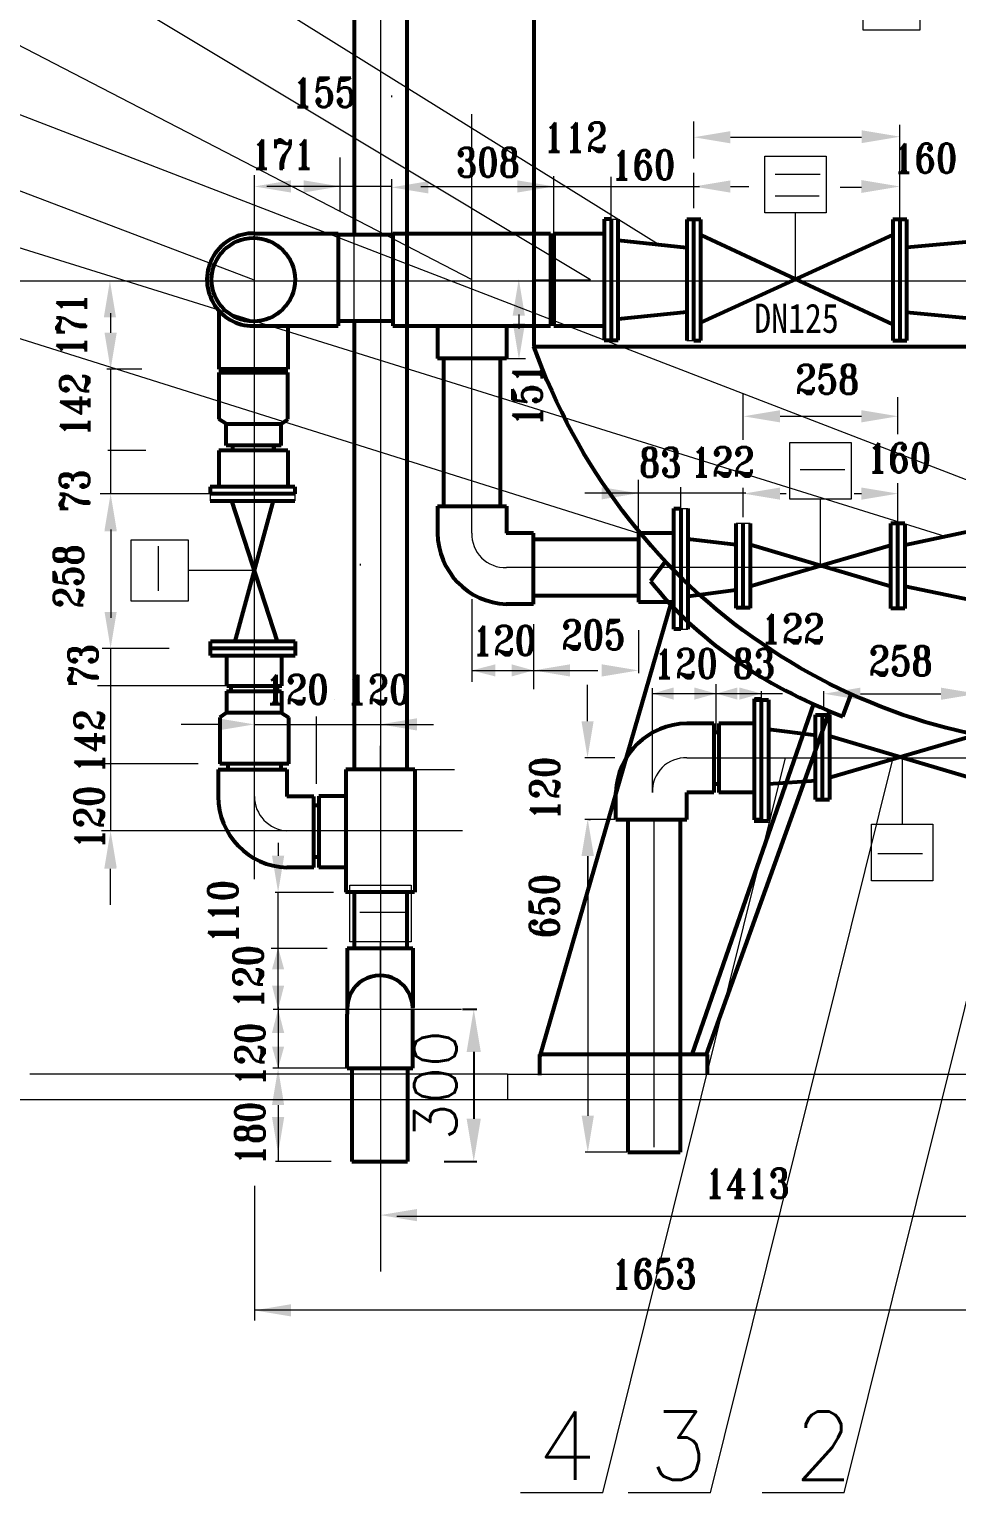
# Model space of a CAD drawing. Extents: x -13299 to -11289, y 2095 to 3220.
# Drawn here: x -12869.3 to -12814.9, y 2283.1 to 2368.8 of the extents above; entities that cross this region are included whole.
import ezdxf

# ---------------------------------------------------------------- set-up
doc = ezdxf.new("R2010")
doc.units = 0
doc.header["$LTSCALE"] = 10
doc.header["$MEASUREMENT"] = 0
doc.layers.get('Defpoints').update_dxf_attribs({"linetype": 'CONTINUOUS'})
for name, color, linetype, lineweight in [('1', 2, 'CONTINUOUS', 13), ('PVC', 5, 'CONTINUOUS', 53), ('管道', 7, 'CONTINUOUS', 53), ('设备', 1, 'CONTINUOUS', 53)]:
    doc.layers.add(name, color=color, linetype=linetype, lineweight=lineweight)
doc.styles.add('HZTXT', font='txt', dxfattribs={"bigfont": 'HZTXT'})
doc.styles.get("Standard").update_dxf_attribs({"font": 'romant.shx', "width": 0.85, "bigfont": 'hztxt1.shx'})
doc.dimstyles.new('副本STANDARD', dxfattribs={"dimtxt": 2.5, "dimasz": 2.5, "dimexe": 0.18, "dimexo": 0.0625, "dimgap": 1, "dimtad": 1, "dimdec": 4, "dimzin": 0, "dimdsep": 46, "dimtxsty": 'HZTXT', "dimcen": 0.09, "dimclrt": 2, "dimadec": 0, "dimazin": 0, "dimtfac": 1, "dimtdec": 4, "dimtofl": 0, "dimtmove": 2, "dimatfit": 3, "dimfxl": 0, "dimtolj": 1, "dimtzin": 0, "dimarcsym": 0})

# ---------------------------------------------------------------- blocks, each defined once
blk = doc.blocks.new('*D135')
at = {"layer": '1', "color": 0, "lineweight": -2}
for p, q in [((-12843.878, 2311.399), (-12843.038, 2311.399)), ((-12843.218, 2308.899), (-12843.218, 2304.975)), ((-12844.95, 2302.475), (-12843.038, 2302.475))]:
    blk.add_line(p, q, dxfattribs=at)
at = {"layer": '1', "color": 0}
for points in [[(-12843.635, 2308.899), (-12842.802, 2308.899), (-12843.218, 2311.399)], [(-12843.635, 2304.975), (-12842.802, 2304.975), (-12843.218, 2302.475)]]:
    blk.add_solid(points, dxfattribs=at)
at = {"layer": 'Defpoints', "color": 0}
for p in [(-12843.94, 2311.399), (-12845.013, 2302.475), (-12843.218, 2302.475)]:
    blk.add_point(p, dxfattribs=at)
at = {"layer": '1', "color": 2, "insert": (-12845.468, 2306.937), "char_height": 2.5, "attachment_point": 5, "rotation": 90, "style": 'HZTXT'}
blk.add_mtext('\\A1;300', dxfattribs=at)
blk = doc.blocks.new('*D184')
at = {"layer": '1', "color": 0, "lineweight": -2}
for p, q in [((-12847.289, 2407.571), (-12879.971, 2407.571)), ((-12879.791, 2310.092), (-12879.791, 2405.071)), ((-12872.882, 2307.592), (-12879.971, 2307.592))]:
    blk.add_line(p, q, dxfattribs=at)
at = {"layer": '1', "color": 0}
for points in [[(-12880.207, 2405.071), (-12879.374, 2405.071), (-12879.791, 2407.571)], [(-12880.207, 2310.092), (-12879.374, 2310.092), (-12879.791, 2307.592)]]:
    blk.add_solid(points, dxfattribs=at)
at = {"layer": 'Defpoints', "color": 0}
for p in [(-12879.791, 2407.571), (-12847.226, 2407.571), (-12872.82, 2307.592)]:
    blk.add_point(p, dxfattribs=at)
at = {"layer": '1', "color": 2, "insert": (-12882.041, 2347.194), "char_height": 2.5, "attachment_point": 5, "rotation": 90, "style": 'HZTXT'}
blk.add_mtext('\\A1;3250', dxfattribs=at)

msp = doc.modelspace()

# ---------------------------------------------------------------- linework, layer by layer
at = {"layer": '1'}
for p, q in [((-12848.68625, 2398.2225), (-12848.68625, 2296.0355)), ((-12832.39197, 2356.2119), (-12885.49759, 2389.26466)), ((-12836.37195, 2354.14941), (-12885.49759, 2383.63281)), ((-12843.31667, 2354.14941), (-12885.49759, 2375.96608)), ((-12806.51366, 2339.40249), (-12885.49759, 2369.85634)), ((-12856.13182, 2354.14941), (-12885.49759, 2365.2999)), ((-12848.02549, 2364.84431), (-12848.02549, 2364.94501)), ((-12843.33106, 2339.30063), (-12843.33106, 2363.85375)), ((-12830.32019, 2361.25544), (-12830.32019, 2363.41006)), ((-12818.24479, 2357.67982), (-12818.24479, 2363.2135)), ((-12828.17769, 2362.49675), (-12826.03519, 2362.49675)), ((-12826.03519, 2362.49675), (-12820.48697, 2362.49675)), ((-12851.04964, 2358.14903), (-12851.04964, 2361.31441)), ((-12885.49759, 2360.89232), (-12815.55597, 2339.10182)), ((-12856.07072, 2319.01121), (-12856.07072, 2360.28202)), ((-12838.51548, 2356.86088), (-12838.51548, 2360.21738)), ((-12835.15604, 2357.68822), (-12835.15604, 2360.17431)), ((-12830.32019, 2358.34064), (-12830.32019, 2360.40846)), ((-12825.55661, 2360.32385), (-12822.92586, 2360.32385)), ((-12853.19214, 2359.61369), (-12855.33464, 2359.61369)), ((-12848.02549, 2359.61369), (-12853.84156, 2359.61369)), ((-12848.02549, 2356.54901), (-12848.02549, 2360.03405)), ((-12846.31396, 2359.61369), (-12838.51548, 2359.61369)), ((-12838.51548, 2359.61369), (-12829.98913, 2359.61369)), ((-12828.17769, 2359.60907), (-12827.10644, 2359.60907)), ((-12821.74878, 2359.57764), (-12820.50084, 2359.57764)), ((-12825.55661, 2359.0566), (-12822.97284, 2359.0566)), ((-12835.15604, 2357.69795), (-12834.74584, 2357.69795)), ((-12824.3598, 2354.17231), (-12824.3598, 2358.06083)), ((-12850.22225, 2351.34455), (-12850.22231, 2356.76748)), ((-12847.13223, 2356.87037), (-12847.13223, 2351.44744)), ((-12885.49759, 2355.62837), (-12833.57146, 2339.30063)), ((-12839.65958, 2354.14941), (-12836.37195, 2354.14941)), ((-12874.53564, 2354.0832), (-12730.48857, 2354.0832)), ((-12864.48893, 2351.03912), (-12864.48893, 2352.18987)), ((-12840.5597, 2351.26799), (-12840.5597, 2352.10979)), ((-12830.7274, 2350.58953), (-12830.3172, 2350.58953)), ((-12841.29747, 2349.53018), (-12840.18144, 2349.53018)), ((-12862.66611, 2348.89662), (-12864.71411, 2348.89662)), ((-12864.49792, 2348.89662), (-12864.49792, 2341.60431)), ((-12827.4327, 2344.76532), (-12827.4327, 2347.43075)), ((-12818.35915, 2345.09023), (-12818.35915, 2347.25521)), ((-12825.26149, 2346.14347), (-12820.50165, 2346.14347)), ((-12862.42455, 2344.13457), (-12864.65706, 2344.13457)), ((-12824.09354, 2343.01729), (-12821.46279, 2343.01729)), ((-12833.57146, 2339.43577), (-12833.57146, 2342.42744)), ((-12818.35915, 2339.96579), (-12818.35915, 2342.21901)), ((-12858.6607, 2341.60431), (-12865.11148, 2341.60431)), ((-12858.66003, 2341.60431), (-12858.65937, 2341.1941)), ((-12853.69688, 2341.60431), (-12853.69688, 2341.1941)), ((-12827.28053, 2341.633), (-12836.7109, 2341.633)), ((-12831.08188, 2340.23113), (-12831.08188, 2341.98969)), ((-12827.4327, 2340.23113), (-12827.4327, 2341.95579)), ((-12825.26149, 2341.61243), (-12824.90519, 2341.61243)), ((-12822.89674, 2337.38968), (-12822.89674, 2341.2782)), ((-12820.91685, 2341.61243), (-12820.50165, 2341.61243)), ((-12831.07777, 2340.74762), (-12830.66756, 2340.74762)), ((-12827.4282, 2339.86792), (-12827.83841, 2339.86792)), ((-12827.0152, 2339.86792), (-12827.42541, 2339.86792)), ((-12864.49335, 2339.50942), (-12864.49335, 2334.3251)), ((-12861.69833, 2335.90789), (-12861.69833, 2338.53864)), ((-12856.07072, 2337.10469), (-12859.95924, 2337.10469)), ((-12849.85875, 2337.397), (-12849.85875, 2337.4977)), ((-12747.2278, 2337.2803), (-12841.29861, 2337.2803)), ((-12843.33106, 2335.42873), (-12843.33106, 2330.58977)), ((-12839.71727, 2333.95702), (-12839.71727, 2330.15144)), ((-12833.56867, 2333.60572), (-12833.56867, 2331.09748)), ((-12831.08056, 2333.65928), (-12830.66756, 2333.65928)), ((-12861.06419, 2332.54204), (-12864.98609, 2332.54204)), ((-12864.49792, 2332.54204), (-12864.49792, 2321.84552)), ((-12843.33106, 2331.25174), (-12835.94462, 2331.25174)), ((-12857.68059, 2330.34961), (-12865.25913, 2330.34961)), ((-12836.54782, 2328.27226), (-12836.54782, 2330.41476)), ((-12832.74655, 2324.0973), (-12832.74655, 2330.20243)), ((-12829.00571, 2327.63938), (-12829.00571, 2330.43769)), ((-12851.37165, 2329.52875), (-12851.37165, 2329.52875)), ((-12832.74655, 2329.89411), (-12825.12666, 2329.89411)), ((-12826.36406, 2329.58268), (-12826.36406, 2330.0393)), ((-12826.36406, 2326.21307), (-12826.36406, 2330.03485)), ((-12822.70053, 2329.06048), (-12822.70053, 2330.0393)), ((-12822.70053, 2329.58268), (-12822.70053, 2330.0393)), ((-12820.55803, 2329.88504), (-12815.8356, 2329.88504)), ((-12820.55803, 2329.88504), (-12818.41553, 2329.88504)), ((-12852.42544, 2324.61212), (-12852.42544, 2328.54324)), ((-12858.21322, 2328.08881), (-12860.35572, 2328.08881)), ((-12856.07072, 2328.08881), (-12847.06683, 2328.08881)), ((-12847.71625, 2328.08881), (-12845.57375, 2328.08881)), ((-12848.68625, 2325.45442), (-12848.68625, 2326.83006)), ((-12834.94722, 2326.12976), (-12836.70208, 2326.12976)), ((-12835.65082, 2283.06349), (-12824.94204, 2326.13047)), ((-12830.72622, 2326.12976), (-12752.44368, 2326.15951)), ((-12829.34351, 2283.06349), (-12818.63473, 2326.13047)), ((-12821.50068, 2283.06349), (-12810.79189, 2326.13047)), ((-12818.10943, 2326.13455), (-12818.10943, 2322.24603)), ((-12859.36801, 2325.78382), (-12865.0769, 2325.78382)), ((-12847.786, 2325.44492), (-12844.3529, 2325.44492)), ((-12834.94722, 2322.51346), (-12836.70208, 2322.51346)), ((-12836.49425, 2322.51346), (-12836.3801, 2322.51346)), ((-12832.65558, 2322.51346), (-12832.65558, 2303.32139)), ((-12843.87058, 2321.84552), (-12865.03864, 2321.84552)), ((-12863.91598, 2321.84552), (-12864.03716, 2321.84552)), ((-12863.91117, 2321.84552), (-12864.01908, 2321.84552)), ((-12863.17639, 2321.84552), (-12864.01668, 2321.84552)), ((-12854.65795, 2320.38862), (-12854.65795, 2321.15206)), ((-12836.54782, 2320.37096), (-12836.54782, 2318.22846)), ((-12836.53436, 2320.37096), (-12836.53436, 2305.15843)), ((-12816.91263, 2320.50694), (-12819.54337, 2320.50694)), ((-12864.51083, 2317.51765), (-12864.51083, 2319.63372)), ((-12851.44276, 2318.24612), (-12854.8507, 2318.24612)), ((-12854.68248, 2314.96279), (-12854.68248, 2318.24612)), ((-12849.88305, 2317.08143), (-12847.2523, 2317.08143)), ((-12851.80218, 2314.96279), (-12855.08355, 2314.96279)), ((-12851.85574, 2314.96279), (-12854.8507, 2314.96279)), ((-12854.68248, 2311.39925), (-12854.68248, 2315.01304)), ((-12848.68625, 2311.45382), (-12848.68625, 2315.34234)), ((-12854.97606, 2311.39925), (-12843.94047, 2311.39925)), ((-12854.97606, 2311.39925), (-12843.94047, 2311.39925)), ((-12854.68248, 2311.53986), (-12854.68248, 2307.92606)), ((-12850.40574, 2307.93556), (-12854.99611, 2307.93556)), ((-12860.02166, 2307.58295), (-12869.2371, 2307.58295)), ((-12841.24206, 2307.58295), (-12868.45303, 2307.58295)), ((-12841.24206, 2307.58295), (-12834.72935, 2307.58295)), ((-12841.22069, 2306.0832), (-12841.22069, 2307.58295)), ((-12835.05364, 2307.58295), (-12785.70141, 2307.58295)), ((-12830.71563, 2306.0832), (-12874.01534, 2306.0832)), ((-12734.1191, 2306.0832), (-12831.1214, 2306.0832)), ((-12854.68248, 2305.78356), (-12854.68248, 2302.46521)), ((-12834.24265, 2303.01593), (-12836.68862, 2303.01593)), ((-12851.57824, 2302.46521), (-12854.83674, 2302.46521)), ((-12856.07072, 2301.04663), (-12856.07072, 2293.15018)), ((-12848.68625, 2301.21255), (-12848.68625, 2299.17769)), ((-12847.71625, 2299.26889), (-12808.65616, 2299.26889)), ((-12808.65616, 2293.75221), (-12856.07072, 2293.75221)), ((-12835.65082, 2283.06349), (-12840.47024, 2283.06349)), ((-12829.34351, 2283.06349), (-12834.16293, 2283.06349)), ((-12821.50068, 2283.06349), (-12826.32009, 2283.06349))]:
    msp.add_line(p, q, dxfattribs=at)
for points in [[(-12820.39948, 2368.76668), (-12820.39948, 2372.3587), (-12817.06649, 2372.3587), (-12817.06649, 2368.76668)], [(-12826.15581, 2361.39381), (-12822.56379, 2361.39381), (-12822.56379, 2358.06083), (-12826.15581, 2358.06083)], [(-12824.69275, 2344.61118), (-12821.10073, 2344.61118), (-12821.10073, 2341.2782), (-12824.69275, 2341.2782)], [(-12863.29222, 2335.30868), (-12863.29222, 2338.9007), (-12859.95924, 2338.9007), (-12859.95924, 2335.30868)], [(-12816.31342, 2318.91305), (-12819.90544, 2318.91305), (-12819.90544, 2322.24603), (-12816.31342, 2322.24603)], [(-12850.48226, 2318.67532), (-12846.89024, 2318.67532), (-12846.89024, 2315.34234), (-12850.48226, 2315.34234)]]:
    msp.add_lwpolyline(points, close=True, dxfattribs=at)
for centre, radius, start, end in [((-12841.37707, 2339.23386), 1.95513, 178.0428863, 272.2999224), ((-12830.79299, 2324.17576), 1.95513, 88.0428863, 182.2999224), ((-12854.02825, 2323.88345), 2.04255, 180.4937685, 266.1450304)]:
    msp.add_arc(centre, radius, start, end, dxfattribs=at)
for points in [[(-12828.17769, 2362.85384), (-12828.17769, 2362.13967), (-12830.32019, 2362.49675)], [(-12820.48697, 2362.90419), (-12820.48697, 2362.15217), (-12818.23091, 2362.52818)], [(-12853.9285, 2359.97078), (-12853.9285, 2359.25661), (-12856.071, 2359.61369)], [(-12853.19214, 2359.97078), (-12853.19214, 2359.25661), (-12851.04964, 2359.61369)], [(-12845.88299, 2359.91721), (-12845.88299, 2359.20305), (-12848.02549, 2359.56013)], [(-12840.65798, 2359.97078), (-12840.65798, 2359.25661), (-12838.51548, 2359.61369)], [(-12828.17769, 2359.96615), (-12828.17769, 2359.25198), (-12830.32019, 2359.60907)], [(-12820.50084, 2359.98508), (-12820.50084, 2359.23306), (-12818.24479, 2359.60907)], [(-12840.93467, 2352.04722), (-12840.2205, 2352.04722), (-12840.57759, 2354.18972)], [(-12864.895, 2351.9407), (-12864.18083, 2351.9407), (-12864.53791, 2354.0832)], [(-12840.92578, 2351.61139), (-12840.21161, 2351.61139), (-12840.56869, 2349.46889)], [(-12864.85501, 2351.03912), (-12864.14084, 2351.03912), (-12864.49792, 2348.89662)], [(-12825.26149, 2346.50055), (-12825.26149, 2345.78639), (-12827.40399, 2346.14347)], [(-12820.50165, 2346.50055), (-12820.50165, 2345.78639), (-12818.35915, 2346.14347)], [(-12864.85989, 2339.40298), (-12864.14572, 2339.40298), (-12864.5028, 2341.54548)], [(-12864.85501, 2339.46181), (-12864.14084, 2339.46181), (-12864.49792, 2341.60431)], [(-12835.71396, 2341.99009), (-12835.71396, 2341.27592), (-12833.57146, 2341.633)], [(-12825.26149, 2341.96951), (-12825.26149, 2341.25534), (-12827.40399, 2341.61243)], [(-12820.50165, 2341.96951), (-12820.50165, 2341.25534), (-12818.35915, 2341.61243)], [(-12864.85501, 2334.68454), (-12864.14084, 2334.68454), (-12864.49792, 2332.54204)], [(-12841.94371, 2331.60883), (-12841.94371, 2330.89466), (-12843.33106, 2331.25174)], [(-12841.0027, 2331.60883), (-12841.0027, 2330.89466), (-12839.71727, 2331.25174)], [(-12837.57477, 2331.60883), (-12837.57477, 2330.89466), (-12839.71727, 2331.25174)], [(-12835.71117, 2331.60883), (-12835.71117, 2330.89466), (-12833.56867, 2331.25174)], [(-12831.50253, 2330.25119), (-12831.50253, 2329.53703), (-12832.74655, 2329.89411)], [(-12830.29115, 2330.25119), (-12830.29115, 2329.53703), (-12829.00571, 2329.89411)], [(-12827.76169, 2330.25119), (-12827.76169, 2329.53703), (-12829.00571, 2329.89411)], [(-12827.6495, 2330.25119), (-12827.6495, 2329.53703), (-12826.36406, 2329.89411)], [(-12820.55803, 2330.24213), (-12820.55803, 2329.52796), (-12822.70053, 2329.88504)], [(-12820.55803, 2330.24213), (-12820.55803, 2329.52796), (-12822.70053, 2329.88504)], [(-12815.8356, 2330.24213), (-12815.8356, 2329.52796), (-12813.6931, 2329.88504)], [(-12858.21322, 2328.44589), (-12858.21322, 2327.73172), (-12856.07072, 2328.08881)], [(-12846.54375, 2328.44589), (-12846.54375, 2327.73172), (-12848.68625, 2328.08881)], [(-12836.9049, 2328.27226), (-12836.19073, 2328.27226), (-12836.54782, 2326.12976)], [(-12836.9049, 2320.37096), (-12836.19073, 2320.37096), (-12836.54782, 2322.51346)], [(-12836.89144, 2320.37096), (-12836.17727, 2320.37096), (-12836.53436, 2322.51346)], [(-12864.86791, 2319.63372), (-12864.15375, 2319.63372), (-12864.51083, 2321.77622)], [(-12864.85501, 2319.70302), (-12864.14084, 2319.70302), (-12864.49792, 2321.84552)], [(-12855.03957, 2320.38862), (-12854.3254, 2320.38862), (-12854.68248, 2318.24612)], [(-12855.03957, 2313.72761), (-12854.3254, 2313.72761), (-12854.68248, 2315.01304)], [(-12855.03957, 2312.7866), (-12854.3254, 2312.7866), (-12854.68248, 2311.39925)], [(-12855.03957, 2310.0119), (-12854.3254, 2310.0119), (-12854.68248, 2311.39925)], [(-12855.03957, 2309.2115), (-12854.3254, 2309.2115), (-12854.68248, 2307.92606)], [(-12855.03957, 2305.78356), (-12854.3254, 2305.78356), (-12854.68248, 2307.92606)], [(-12855.03957, 2305.07883), (-12854.3254, 2305.07883), (-12854.68248, 2302.93633)], [(-12836.89144, 2305.15843), (-12836.17727, 2305.15843), (-12836.53436, 2303.01593)], [(-12846.54375, 2299.68903), (-12846.54375, 2298.97487), (-12848.68625, 2299.33195)], [(-12853.92822, 2294.10929), (-12853.92822, 2293.39513), (-12856.07072, 2293.75221)]]:
    msp.add_solid(points, dxfattribs=at)
at = {"layer": 'PVC'}
for p, q in [((-12850.22231, 2403.95691), (-12850.22231, 2356.76748)), ((-12847.13223, 2403.95691), (-12847.13223, 2356.55851)), ((-12847.13223, 2398.77986), (-12847.13223, 2325.45442)), ((-12835.56904, 2357.69795), (-12835.56904, 2350.60961)), ((-12835.15604, 2357.69795), (-12835.56904, 2357.69795)), ((-12856.07072, 2356.86088), (-12851.16059, 2356.86088)), ((-12851.16059, 2356.86088), (-12851.16059, 2351.43794)), ((-12847.95029, 2356.76748), (-12851.16059, 2356.76748)), ((-12847.95029, 2356.86088), (-12847.95029, 2351.43794)), ((-12847.95029, 2356.86088), (-12838.71183, 2356.86088)), ((-12838.71183, 2356.86088), (-12838.71183, 2351.43794)), ((-12838.51548, 2356.86088), (-12838.51548, 2351.43794)), ((-12838.51548, 2356.86088), (-12835.56904, 2356.86088)), ((-12838.51548, 2356.54901), (-12838.71183, 2356.54901)), ((-12858.15634, 2352.28093), (-12858.15634, 2348.91469)), ((-12847.95029, 2351.7091), (-12851.16059, 2351.7091)), ((-12850.22231, 2351.76286), (-12850.21826, 2325.45442)), ((-12838.51548, 2351.7489), (-12838.71183, 2351.74898)), ((-12856.12907, 2351.43794), (-12851.16059, 2351.43794)), ((-12854.11795, 2351.43794), (-12854.11795, 2348.91469)), ((-12847.95029, 2351.43794), (-12838.71183, 2351.43794)), ((-12845.33586, 2351.43794), (-12845.33586, 2349.53018)), ((-12841.29747, 2351.43794), (-12841.29747, 2349.53018)), ((-12838.51548, 2351.43794), (-12835.56904, 2351.43794)), ((-12835.56904, 2350.60961), (-12835.15884, 2350.60961)), ((-12841.29747, 2349.53018), (-12845.33586, 2349.53018)), ((-12844.96639, 2341.12645), (-12844.96639, 2349.53018)), ((-12841.66694, 2349.53018), (-12841.66694, 2341.12645)), ((-12854.11795, 2348.91469), (-12858.15634, 2348.91469)), ((-12858.15634, 2348.70037), (-12854.11795, 2348.70037)), ((-12858.15634, 2348.70037), (-12858.15634, 2345.98273)), ((-12857.69132, 2348.70037), (-12857.69132, 2348.91469)), ((-12854.63486, 2348.70037), (-12854.63486, 2348.91469)), ((-12854.11795, 2345.98273), (-12854.11795, 2348.70037)), ((-12857.72558, 2345.71074), (-12858.15634, 2345.98273)), ((-12857.72558, 2345.71074), (-12854.50585, 2345.71074)), ((-12857.72558, 2344.44108), (-12857.72558, 2345.71074)), ((-12854.50585, 2345.71074), (-12854.11795, 2345.98273)), ((-12854.50585, 2344.44108), (-12854.50585, 2345.71074)), ((-12854.11795, 2344.13457), (-12858.15634, 2344.13457)), ((-12858.15634, 2344.13457), (-12858.15634, 2342.01731)), ((-12854.50585, 2344.44108), (-12857.72558, 2344.44108)), ((-12857.35741, 2344.44532), (-12857.35741, 2344.13457)), ((-12854.92958, 2344.44532), (-12854.92958, 2344.13457)), ((-12854.92958, 2344.13457), (-12854.92931, 2344.31986)), ((-12854.11795, 2344.13457), (-12854.11795, 2342.01731)), ((-12853.69688, 2342.01731), (-12858.6607, 2342.01731)), ((-12858.6607, 2342.01731), (-12858.66003, 2341.60431)), ((-12853.69688, 2342.01731), (-12853.69688, 2341.60431)), ((-12845.33699, 2340.88307), (-12841.30467, 2340.88307)), ((-12845.33699, 2340.88307), (-12845.33699, 2339.30063)), ((-12844.96639, 2340.88307), (-12844.96639, 2341.12645)), ((-12841.66694, 2341.12645), (-12841.66694, 2340.88307)), ((-12841.30474, 2340.88307), (-12841.30647, 2339.30063)), ((-12831.49077, 2333.65928), (-12831.49077, 2340.74762)), ((-12831.49077, 2340.74762), (-12831.08056, 2340.74762)), ((-12839.71727, 2339.30063), (-12841.30897, 2339.30063)), ((-12841.30647, 2339.30063), (-12841.30647, 2339.30063)), ((-12839.71727, 2335.13319), (-12839.71727, 2339.30063)), ((-12833.57146, 2338.93003), (-12839.71727, 2338.93003)), ((-12831.49077, 2339.30063), (-12833.57146, 2339.30063)), ((-12833.57146, 2339.30063), (-12833.57146, 2335.25998)), ((-12833.57146, 2335.63058), (-12839.71727, 2335.63058)), ((-12831.49077, 2335.25998), (-12833.57146, 2335.25998)), ((-12839.71727, 2335.13319), (-12841.30765, 2335.13319)), ((-12831.08056, 2333.65928), (-12831.49077, 2333.65928)), ((-12853.68152, 2332.95225), (-12853.68152, 2332.12904)), ((-12853.70005, 2332.53925), (-12858.64534, 2332.53925)), ((-12858.64534, 2332.12904), (-12858.64534, 2332.53925)), ((-12858.64401, 2332.12904), (-12853.68152, 2332.12904)), ((-12857.68059, 2330.34961), (-12857.68059, 2332.12904)), ((-12854.46086, 2330.34961), (-12854.46086, 2332.12904)), ((-12857.68059, 2330.34961), (-12854.46086, 2330.34961)), ((-12857.42359, 2330.04311), (-12857.42313, 2330.34961)), ((-12854.72095, 2330.03887), (-12854.72095, 2330.34961)), ((-12857.70837, 2330.04311), (-12854.48864, 2330.04311)), ((-12857.70837, 2330.04311), (-12857.70837, 2328.77344)), ((-12857.42359, 2330.04311), (-12854.72095, 2330.04311)), ((-12854.48864, 2330.04311), (-12854.48864, 2328.77344)), ((-12826.77427, 2322.49434), (-12826.77427, 2329.58268)), ((-12826.77427, 2329.58268), (-12826.36406, 2329.58268)), ((-12857.70837, 2328.77344), (-12858.09627, 2328.50146)), ((-12858.09627, 2328.50146), (-12858.09627, 2325.78382)), ((-12854.48864, 2328.77344), (-12857.70837, 2328.77344)), ((-12854.48864, 2328.77344), (-12854.05788, 2328.50146)), ((-12854.05788, 2325.78382), (-12854.05788, 2328.50146)), ((-12829.14378, 2328.13569), (-12830.72622, 2328.13569)), ((-12829.14378, 2328.13569), (-12829.14378, 2324.10336)), ((-12829.14378, 2327.63938), (-12828.85496, 2327.63938)), ((-12826.77427, 2328.13569), (-12828.85496, 2328.13569)), ((-12828.85496, 2328.13569), (-12828.85496, 2324.09503)), ((-12858.20395, 2325.44828), (-12854.17162, 2325.44828)), ((-12858.20395, 2325.44828), (-12858.20395, 2323.86584)), ((-12854.05788, 2325.78382), (-12858.09627, 2325.78382)), ((-12854.19559, 2325.78382), (-12857.94585, 2325.78382)), ((-12857.61855, 2325.78382), (-12857.61855, 2325.44828)), ((-12854.52289, 2325.78382), (-12854.52289, 2325.44828)), ((-12854.1717, 2325.44828), (-12854.17343, 2323.86584)), ((-12850.70544, 2325.45442), (-12850.70544, 2318.25562)), ((-12846.66705, 2325.45442), (-12850.70544, 2325.45442)), ((-12846.66705, 2325.45442), (-12846.66705, 2318.25562)), ((-12834.89366, 2322.51346), (-12834.89366, 2324.10384)), ((-12830.72622, 2322.51346), (-12830.72622, 2324.10516)), ((-12829.14378, 2324.10344), (-12830.72622, 2324.10516)), ((-12829.14378, 2324.60608), (-12828.85496, 2324.60608)), ((-12826.77427, 2324.09503), (-12828.85496, 2324.09503)), ((-12852.58173, 2323.86584), (-12854.17343, 2323.86584)), ((-12852.58173, 2319.69841), (-12852.58173, 2323.86584)), ((-12852.58173, 2323.36393), (-12852.28565, 2323.36393)), ((-12850.70544, 2323.8832), (-12852.28565, 2323.8832)), ((-12852.28565, 2323.8832), (-12852.28565, 2319.7079)), ((-12834.89366, 2322.51346), (-12830.72622, 2322.51346)), ((-12834.18573, 2322.51346), (-12834.18573, 2303.01593)), ((-12831.12542, 2322.51346), (-12831.12542, 2303.01593)), ((-12826.36406, 2322.49434), (-12826.77427, 2322.49434)), ((-12852.58173, 2320.33063), (-12852.28565, 2320.33063)), ((-12852.58173, 2319.69841), (-12854.17211, 2319.69841)), ((-12850.70544, 2319.7079), (-12852.28565, 2319.7079)), ((-12846.69547, 2318.25562), (-12850.73386, 2318.25562)), ((-12850.21581, 2318.25562), (-12850.21517, 2314.97229)), ((-12847.13223, 2318.25562), (-12847.13223, 2314.97229)), ((-12850.62967, 2314.97229), (-12846.79256, 2314.97229)), ((-12850.62967, 2314.97229), (-12850.62967, 2311.1073)), ((-12846.79256, 2314.97229), (-12846.79256, 2311.48927)), ((-12846.79256, 2307.93556), (-12846.79256, 2311.41858)), ((-12850.62967, 2307.93556), (-12850.62967, 2311.1073)), ((-12850.62967, 2307.93556), (-12846.79256, 2307.93556)), ((-12850.35217, 2307.93556), (-12850.35217, 2302.47471)), ((-12847.10759, 2307.93556), (-12847.10759, 2302.47471)), ((-12834.18908, 2303.01593), (-12831.12542, 2303.01593)), ((-12850.35217, 2302.47471), (-12847.10759, 2302.47471))]:
    msp.add_line(p, q, dxfattribs=at)
msp.add_circle((-12856.13182, 2354.14941), 2.44453, dxfattribs=at)
for centre, radius, start, end in [((-12856.13825, 2354.14982), 2.71189, 88.5731598, 270.1939888), ((-12841.13418, 2339.33254), 4.20293, 180.4350531, 267.6345698), ((-12830.69431, 2323.93288), 4.20293, 90.4350531, 177.6345698), ((-12854.00114, 2323.89776), 4.20293, 180.4350531, 267.6345698), ((-12848.71122, 2311.45382), 1.91898, 0.0032296, 181.3457311)]:
    msp.add_arc(centre, radius, start, end, dxfattribs=at)
at = {"layer": '管道'}
for p, q in [((-12835.15604, 2357.69795), (-12835.15604, 2350.60961)), ((-12834.74584, 2350.60961), (-12834.74584, 2357.69795)), ((-12830.7274, 2357.67982), (-12830.7274, 2350.59147)), ((-12830.3172, 2357.67982), (-12830.7274, 2357.67982)), ((-12830.3172, 2350.59147), (-12830.3172, 2357.67982)), ((-12829.90419, 2357.67982), (-12830.3144, 2357.67982)), ((-12829.90419, 2350.59147), (-12829.90419, 2357.67982)), ((-12818.24479, 2357.67982), (-12818.655, 2357.67982)), ((-12818.655, 2357.67982), (-12818.655, 2350.59147)), ((-12817.83179, 2357.67982), (-12818.24199, 2357.67982)), ((-12818.24199, 2357.67982), (-12818.24199, 2350.59147)), ((-12817.83179, 2350.59147), (-12817.83179, 2357.67982)), ((-12818.65248, 2356.77944), (-12829.91444, 2351.63493)), ((-12829.89875, 2356.75003), (-12818.65058, 2351.51534)), ((-12834.74584, 2356.46166), (-12830.75806, 2356.03854)), ((-12813.72901, 2356.40657), (-12817.83179, 2356.04064)), ((-12834.74584, 2351.85053), (-12830.73907, 2352.2746)), ((-12813.72901, 2351.82604), (-12817.83179, 2352.232)), ((-12835.15604, 2350.60961), (-12834.74584, 2350.60961)), ((-12830.3144, 2350.58953), (-12829.90419, 2350.58953)), ((-12818.655, 2350.58953), (-12818.24479, 2350.58953)), ((-12818.24199, 2350.58953), (-12817.83179, 2350.58953)), ((-12853.69688, 2341.60431), (-12858.6607, 2341.60431)), ((-12858.65937, 2341.1941), (-12853.69688, 2341.1941)), ((-12854.72095, 2332.94973), (-12857.39641, 2341.18551)), ((-12854.97443, 2341.19479), (-12857.22192, 2332.95225)), ((-12831.08056, 2340.74762), (-12831.08056, 2333.65928)), ((-12830.66756, 2340.74762), (-12830.66756, 2333.65928)), ((-12827.83841, 2334.90411), (-12827.83841, 2339.86792)), ((-12827.42541, 2334.92264), (-12827.42541, 2339.86792)), ((-12827.0152, 2339.86659), (-12827.0152, 2334.90411)), ((-12818.77335, 2334.88875), (-12818.77335, 2339.85256)), ((-12818.36314, 2339.85256), (-12818.77335, 2339.85256)), ((-12818.36035, 2334.90728), (-12818.36035, 2339.85256)), ((-12817.95014, 2339.85256), (-12818.36035, 2339.85256)), ((-12817.95014, 2339.85124), (-12817.95014, 2334.88875)), ((-12827.86194, 2338.60237), (-12830.66756, 2338.94511)), ((-12814.17072, 2339.40002), (-12817.94155, 2338.58828)), ((-12827.01589, 2336.18166), (-12818.76894, 2338.60023)), ((-12818.77083, 2336.17098), (-12827.00661, 2338.60364)), ((-12814.08466, 2335.37262), (-12817.94308, 2336.17098)), ((-12827.86194, 2335.9489), (-12830.65791, 2335.57911)), ((-12827.4282, 2334.91084), (-12827.83841, 2334.91084)), ((-12827.0152, 2334.91084), (-12827.42541, 2334.91084)), ((-12818.36314, 2334.88875), (-12818.77335, 2334.88875)), ((-12817.95014, 2334.88875), (-12818.36035, 2334.88875)), ((-12853.68152, 2332.95225), (-12858.64534, 2332.95225)), ((-12858.64534, 2332.54204), (-12858.64534, 2332.95225)), ((-12826.77706, 2329.52912), (-12825.95385, 2329.52912)), ((-12826.36406, 2322.44077), (-12826.36406, 2329.52912)), ((-12825.95385, 2329.52912), (-12825.95385, 2322.44077)), ((-12823.19282, 2323.69085), (-12823.19282, 2328.65466)), ((-12823.19282, 2328.65466), (-12822.36961, 2328.65333)), ((-12822.77982, 2323.70937), (-12822.77982, 2328.65466)), ((-12822.36961, 2328.65333), (-12822.36961, 2323.69085)), ((-12823.14668, 2327.43061), (-12825.95385, 2327.78747)), ((-12822.37031, 2324.9684), (-12814.12335, 2327.38696)), ((-12814.12525, 2324.95771), (-12822.36102, 2327.39037)), ((-12823.14668, 2324.77714), (-12825.95385, 2324.57733)), ((-12823.19282, 2323.69085), (-12822.36961, 2323.69085)), ((-12826.77706, 2322.44077), (-12825.95385, 2322.44077))]:
    msp.add_line(p, q, dxfattribs=at)
at = {"layer": '设备'}
for p, q in [((-12839.68813, 2453.78249), (-12839.68813, 2350.22381)), ((-12839.68813, 2350.22381), (-12773.47852, 2350.22381)), ((-12831.99342, 2337.61499), (-12832.85406, 2336.47917)), ((-12831.66989, 2335.16596), (-12839.35986, 2308.58946)), ((-12823.31034, 2329.29545), (-12830.44643, 2308.74226)), ((-12821.59163, 2328.55892), (-12821.09566, 2329.86734)), ((-12822.37664, 2328.88356), (-12829.59527, 2308.74182)), ((-12839.35986, 2308.7453), (-12839.35986, 2307.52993)), ((-12835.24149, 2308.74344), (-12839.35986, 2308.7453)), ((-12829.534, 2308.7418), (-12835.24149, 2308.74344)), ((-12829.534, 2308.7418), (-12829.534, 2307.58295))]:
    msp.add_line(p, q, dxfattribs=at)
at = {"layer": '设备', "extrusion": (0, 0, -1)}
msp.add_ellipse((-12806.3502, 2363.10089), major_axis=(9.03358, 35.25421), ratio=0.9732255, start_param=1.68858147, end_param=4.10571105, dxfattribs=at)
at = {"layer": '设备'}
msp.add_ellipse((-12807.6808, 2347.80443), major_axis=(29.01744, 1.48084), ratio=0.74166013, start_param=3.62560662, end_param=4.17498325, dxfattribs=at)

# ---------------------------------------------------------------- texts
at = {"layer": '1', "width": 0.85}
for s, p in [('112', (-12839.12365, 2361.64743)), ('160', (-12818.63154, 2360.41525)), ('160', (-12835.15604, 2360.02352)), ('160', (-12820.16764, 2342.85878))]:
    msp.add_text(s, height=1.714, dxfattribs=at).set_placement(p)
at = {"layer": '1', "style": 'HZTXT'}
for s, p in [('4', (-12839.50661, 2283.81845)), ('3', (-12832.93432, 2283.81845)), ('2', (-12824.43679, 2283.81845))]:
    msp.add_text(s, height=4, dxfattribs=at).set_placement(p)
at = {"layer": '1', "char_height": 1.714, "attachment_point": 5}
for s, insert in [('155', (-12851.97476, 2365.1238)), ('171', (-12854.39828, 2361.497)), ('308', (-12842.38677, 2361.02346)), ('{\\fFangSong_GB2312|b0|i0|c134|p49;DN125}', (-12824.30223, 2351.8761)), ('\\A1;258', (-12822.5018, 2348.30845)), ('83', (-12832.28881, 2343.445)), ('122', (-12828.62616, 2343.47982)), ('\\A1;122', (-12824.53229, 2333.6998)), ('\\A1;120', (-12841.44169, 2333.00496)), ('205', (-12836.20934, 2333.33933)), ('\\A1;258', (-12818.19681, 2331.81329)), ('120', (-12830.7867, 2331.65745)), ('83', (-12826.79973, 2331.65745)), ('\\A1;120', (-12853.59106, 2330.13447)), ('\\A1;120', (-12848.8003, 2330.13447)), ('1413', (-12827.19082, 2301.19714)), ('1653', (-12832.6582, 2295.89471))]:
    msp.add_mtext(s, dxfattribs=dict(at, insert=insert))
at = {"layer": '1', "char_height": 1.714, "attachment_point": 5, "rotation": 90}
for s, insert in [('171', (-12866.81495, 2351.50432)), ('151', (-12840.08487, 2347.42146)), ('142', (-12866.6053, 2346.80587)), ('73', (-12866.61151, 2341.7775)), ('\\A1;258', (-12866.97028, 2336.76534)), ('73', (-12866.11613, 2331.54477)), ('142', (-12865.75406, 2327.07223)), ('\\A1;120', (-12839.05883, 2324.32161)), ('120', (-12865.75406, 2322.62808)), ('\\A1;650', (-12839.07972, 2317.44495)), ('110', (-12857.92277, 2317.0953)), ('\\A1;120', (-12856.4357, 2313.28863)), ('\\A1;120', (-12856.32695, 2308.74077)), ('180', (-12856.33314, 2304.11345))]:
    msp.add_mtext(s, dxfattribs=dict(at, insert=insert))

# ---------------------------------------------------------------- dimensions: what is measured, and where the dimension line sits
at = {"layer": '1'}
dim = msp.add_linear_dim(base=(-12879.7906, 2407.57071), p1=(-12872.81974, 2307.59245), p2=(-12847.22647, 2407.57071), angle=90, text='3250', dimstyle='副本STANDARD', dxfattribs=at)
dim.commit()
dim.dimension.update_dxf_attribs({"geometry": '*D184', "text_midpoint": (-12882.0406, 2347.19366), "dimtype": 160})
dim = msp.add_linear_dim(base=(-12843.21828, 2302.47471), p1=(-12843.94047, 2311.39925), p2=(-12845.01275, 2302.47471), angle=90, text='300', dimstyle='副本STANDARD', dxfattribs=at)
dim.commit()
dim.dimension.update_dxf_attribs({"geometry": '*D135', "text_midpoint": (-12845.46828, 2306.93698)})

doc.saveas('drawing.dxf')
